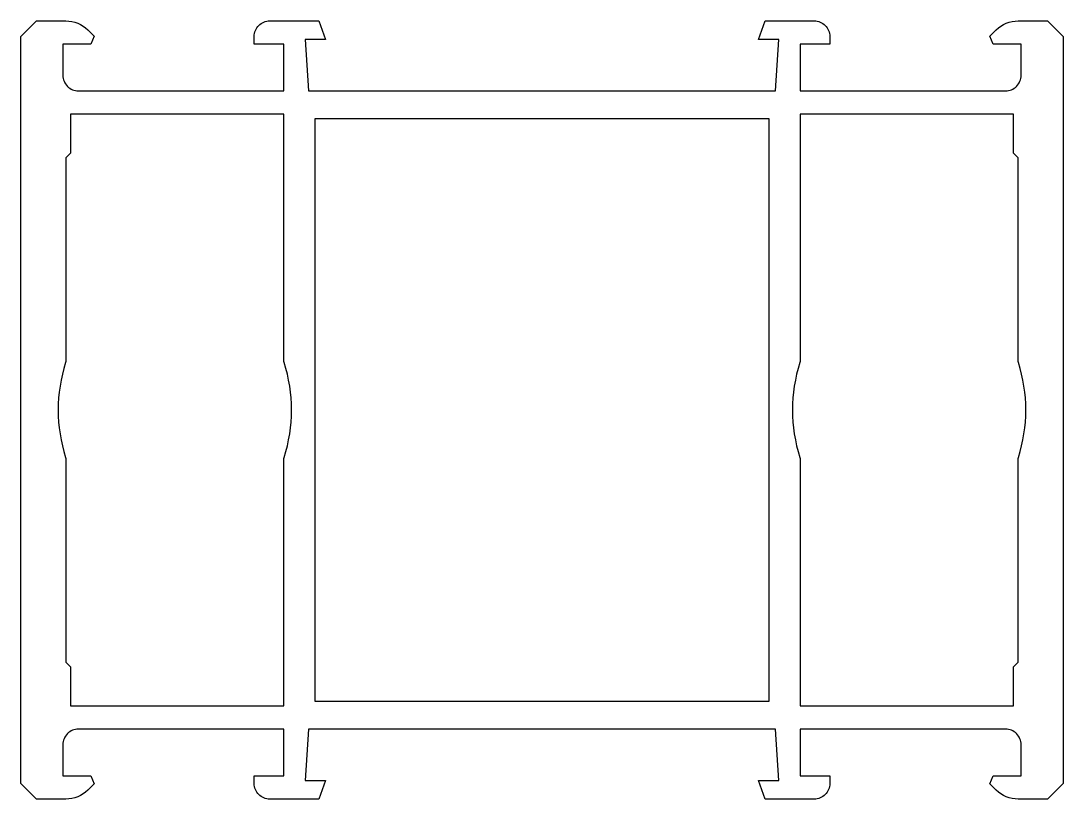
# Model space of a CAD drawing. Header units: millimetres. Extents: x 0 to 67, y 0 to 50.
import ezdxf

# ---------------------------------------------------------------- set-up
doc = ezdxf.new("R2010")
doc.units = ezdxf.units.MM

msp = doc.modelspace()

# ---------------------------------------------------------------- linework, layer by layer
for points in [[(0, 1), (0, 49), (1, 50), (2.896, 50, -0.198912), (4.31, 49.414), (4.712, 49.012), (4.5, 48.5), (2.7, 48.5), (2.7, 46.5, 0.414214), (3.7, 45.5), (16.9, 45.5), (16.9, 48.5), (15, 48.5), (15, 49, -0.414214), (16, 50), (19.149, 50), (19.586, 48.8), (18.279, 48.8), (18.5, 45.5), (48.5, 45.5), (48.721, 48.8), (47.414, 48.8), (47.851, 50), (51, 50, -0.414214), (52, 49), (52, 48.5), (50.1, 48.5), (50.1, 45.5), (63.3, 45.5, 0.414214), (64.3, 46.5), (64.3, 48.5), (62.5, 48.5), (62.288, 49.012), (62.69, 49.414, -0.198912), (64.104, 50), (66, 50), (67, 49), (67, 1), (66, 0), (64.104, 0, -0.198912), (62.69, 0.586), (62.288, 0.988), (62.5, 1.5), (64.3, 1.5), (64.3, 3.5, 0.414214), (63.3, 4.5), (50.1, 4.5), (50.1, 1.5), (52, 1.5), (52, 1, -0.414214), (51, 0), (47.851, 0), (47.414, 1.2), (48.721, 1.2), (48.5, 4.5), (18.5, 4.5), (18.279, 1.2), (19.586, 1.2), (19.149, 0), (16, 0, -0.414214), (15, 1), (15, 1.5), (16.9, 1.5), (16.9, 4.5), (3.7, 4.5, 0.414214), (2.7, 3.5), (2.7, 1.5), (4.5, 1.5), (4.712, 0.988), (4.31, 0.586, -0.198912), (2.896, 0), (1, 0), (0, 1, -0.198912)], [(16.9, 44), (3.2, 44), (3.2, 41.5), (2.9, 41.2), (2.9, 28.123), (2.876, 28.049, 0.156174), (2.876, 21.951), (2.9, 21.877), (2.9, 8.8), (3.2, 8.5), (3.2, 6), (16.9, 6), (16.9, 21.877), (16.924, 21.951, 0.156174), (16.924, 28.049), (16.9, 28.123), (16.9, 44, 0.414214)], [(48.1, 43.7), (18.9, 43.7), (18.9, 6.3), (48.1, 6.3), (48.1, 43.7, 0.414214)], [(63.8, 44), (50.1, 44), (50.1, 28.123), (50.076, 28.049, 0.156174), (50.076, 21.951), (50.1, 21.877), (50.1, 6), (63.8, 6), (63.8, 8.5), (64.1, 8.8), (64.1, 21.877), (64.124, 21.951, 0.156174), (64.124, 28.049), (64.1, 28.123), (64.1, 41.2), (63.8, 41.5), (63.8, 44, 0.414214)]]:
    msp.add_lwpolyline(points, format="xyb", close=True)

doc.saveas('drawing.dxf')
